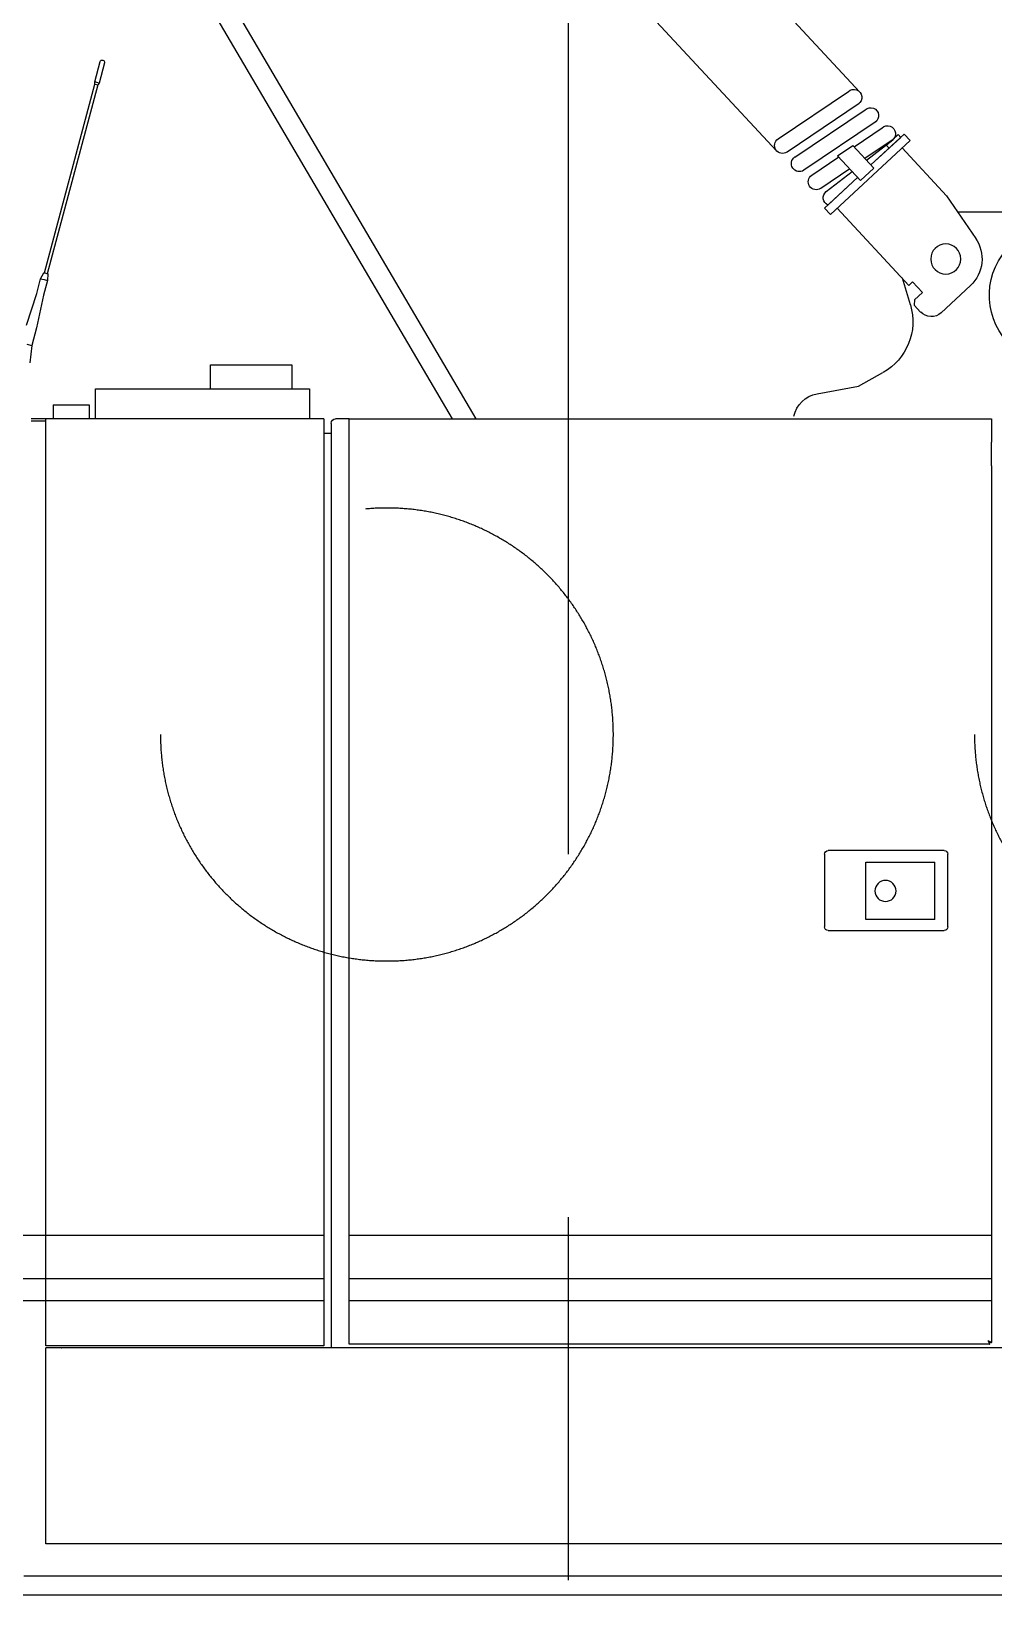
# Model space of a CAD drawing. Header units: millimetres. Extents: x -2078669 to -1085629, y -5987148 to 310365.
# Drawn here: x -1477001 to -1473686, y -2357978 to -2352594 of the extents above; entities that cross this region are included whole.
import ezdxf

# ---------------------------------------------------------------- set-up
doc = ezdxf.new("R2010")
doc.units = ezdxf.units.MM
doc.header["$LTSCALE"] = 500
doc.linetypes.add('CENTER', pattern=[6, 3, -1, 1, -1])
doc.linetypes.add('PHANTOM', pattern=[8, 3, -1, 1, -1, 1, -1])
doc.layers.add('2', color=7, linetype='Continuous')
doc.layers.add('D-BYP-STRB', color=5, linetype='Continuous', lineweight=25)

# ---------------------------------------------------------------- blocks, each defined once
blk = doc.blocks.new('A$C57306f55')
at = {"layer": 'D-BYP-STRB', "linetype": 'Continuous'}
for p, q in [((5863.3, 5986.5), (4460.1, 3599.9)), ((5775.5, 5892.5), (4427.6, 3599.9)), ((3898.6, 4049.9), (4108.3, 4276)), ((4222.7, 4194.9), (4013, 3968.8)), ((4939.1, 4090.2), (4946.6, 4062.2)), ((4952.4, 4063.8), (4944.9, 4091.8)), ((4011, 3985.5), (3914.2, 4050.6)), ((4946.6, 4062.2), (4949.5, 4063)), ((4946.6, 4062.2), (4948.4, 4059.6)), ((4950.3, 4060.1), (4948.4, 4059.6)), ((4948.4, 4059.6), (5018, 3799.7)), ((4949.5, 4063), (4952.4, 4063.8)), ((4952.2, 4060.6), (4950.3, 4060.1)), ((4952.2, 4060.6), (4952.4, 4063.8)), ((5021.9, 3800.8), (4952.2, 4060.6)), ((3899.1, 4034.3), (3998.7, 3967.2)), ((3875.9, 4009.3), (3975.5, 3942.2)), ((3987.8, 3960.4), (3891, 4025.6)), ((3829.1, 3983.1), (3837.2, 3991.9)), ((3883.1, 3949.4), (3837.2, 3991.9)), ((3845.4, 3991.2), (3842, 3987.5)), ((3883.1, 3949.4), (3842, 3987.5)), ((3845.4, 3991.2), (3861.5, 3976.2)), ((3906.4, 3974.6), (3867.8, 4000.6)), ((3778.9, 3906.9), (3840.1, 3972.9)), ((3939, 3881.1), (3829.1, 3983.1)), ((3852.6, 3984.3), (3891.3, 3958.3)), ((3889.1, 3955.9), (3853.1, 3984)), ((3861.5, 3976.2), (3858.1, 3972.5)), ((3879, 3945), (3908, 3976.3)), ((3929, 3962.2), (3908, 3976.3)), ((3897.3, 3928), (3879, 3945)), ((3897.3, 3928), (3929, 3962.2)), ((3912.3, 3944.1), (3952.3, 3917.2)), ((3964.6, 3935.4), (3927.4, 3960.5)), ((3947.2, 3889.9), (3901.4, 3932.4)), ((3942.6, 3894.1), (3901.4, 3932.4)), ((3944.6, 3912.7), (3908.9, 3940.5)), ((3778.9, 3906.9), (3738.7, 3848.1)), ((3763.8, 3884.9), (3680, 3884.9)), ((3830.9, 3783.6), (3929.5, 3889.9)), ((3939, 3881.1), (3947.2, 3889.9)), ((3828.7, 3756.7), (3839.8, 3793.3)), ((5017, 3799.5), (5017.4, 3790.3)), ((5019.9, 3800.2), (5017.2, 3799.5)), ((5022.3, 3791.6), (5017.4, 3790.3)), ((5022.7, 3801), (5019.9, 3800.2)), ((5027.1, 3792.8), (5022.3, 3791.6)), ((5027.1, 3792.8), (5022.8, 3801)), ((5032.5, 3772.6), (5027.1, 3792.8)), ((3720, 3774.9), (3720, 3764.9)), ((3746, 3783.3), (3786.3, 3745.9)), ((3812.2, 3773.7), (3825.8, 3788.4)), ((3823.2, 3763.5), (3812.2, 3773.7)), ((3830.9, 3783.6), (3825.8, 3788.4)), ((5017.4, 3790.3), (5022.9, 3770)), ((5022.9, 3770), (5032.8, 3725)), ((5046.4, 3728.6), (5032.5, 3772.6)), ((3814.6, 3746.9), (3823.4, 3756.5)), ((3823.2, 3763.5), (3823.4, 3756.5)), ((5032.8, 3725), (5039.3, 3700.9)), ((5046.1, 3702.7), (5039.3, 3700.9)), ((5039.3, 3700.9), (5041.9, 3676.9)), ((3900, 3644.9), (3866.5, 3663.6)), ((4793, 3673.9), (4681, 3673.9)), ((4681, 3673.9), (4681, 3640.9)), ((4793, 3640.9), (4793, 3673.9)), ((3957.3, 3634.3), (3900, 3644.9)), ((4951.5, 3640.9), (4656.5, 3640.9)), ((4656.5, 3640.9), (4656.5, 3599.9)), ((4793, 3642.9), (4793, 3650.9)), ((4951.5, 3628.9), (4951.5, 3640.9)), ((4951.5, 3626.9), (4951.5, 3628.9)), ((4951.5, 3599.9), (4951.5, 3626.9)), ((4960, 3618.9), (4960, 3599.9)), ((5010, 3618.9), (4960, 3618.9)), ((5010, 3618.9), (5010, 3599.9)), ((3717, 3599.9), (3717, 3567.6)), ((4602, 3599.9), (3717, 3599.9)), ((4602, 2324.9), (4602, 3599.9)), ((4602, 3599.9), (4620.6, 3599.9)), ((4637, 3599.9), (4637, 3570.9)), ((4637, 3599.9), (5020, 3599.9)), ((5020, 3599.9), (5040, 3599.9)), ((5020, 3570.9), (5020, 3599.9)), ((5020, 3596.7), (5040, 3596.7)), ((4627, 3593.5), (4627, 3537.3)), ((4631.6, 3580), (4627, 3580)), ((4637, 3580), (4631.6, 3580)), ((3717, 3535.1), (3717, 3567.6)), ((4637, 3570.9), (4637, 2322.9)), ((5020, 2322.9), (5020, 3570.9)), ((3717, 3535.1), (3717, 2327.2)), ((4627, 3537.3), (4627, 3429.9)), ((4627, 3429.9), (4627, 2439.9)), ((3777, 2899.9), (3777, 2999.9)), ((3782, 3004.9), (3942, 3004.9)), ((3947, 2999.9), (3947, 2899.9)), ((3890, 2988.9), (3795, 2988.9)), ((3795, 2910), (3795, 2988.9)), ((3890, 2909.9), (3890, 2988.9)), ((3795, 2909.9), (3890, 2909.9)), ((3942, 2894.9), (3782, 2894.9)), ((3717, 2474.9), (4602, 2474.9)), ((4637, 2474.9), (6508.1, 2474.9)), ((4627, 2439.9), (4627, 2319.9)), ((3717, 2414.9), (4602, 2414.9)), ((4637, 2414.9), (6556.3, 2414.9)), ((3717, 2384.9), (4602, 2384.9)), ((4637, 2384.9), (6579.3, 2384.9)), ((3717, 2327.2), (3719.3, 2327.2)), ((3719.3, 2324.9), (3719.3, 2327.2)), ((3029, 2319.9), (5020, 2319.9)), ((3719.3, 2324.9), (4602, 2324.9)), ((4094, 2319.9), (4094, 2319.9)), ((4100, 2319.9), (4100, 2319.9)), ((4637, 2322.9), (5020, 2322.9)), ((4935, 2319.9), (4935, 2319.9)), ((5020, 2307.9), (5020, 2319.9)), ((5020, 2049.9), (5020, 2307.9)), ((1030, 2049.9), (5020, 2049.9)), ((4900, 2005.9), (2005, 2005.9)), ((5050, 2005.9), (4900, 2005.9)), ((5300, 1979.9), (3300, 1979.9)), ((4300, 1979.9), (4300, 1979.9)), ((4300, 1979.9), (4300, 1979.9)), ((4300, 1979.9), (4300, 1979.9)), ((4300, 1979.9), (4300, 1979.9)), ((4300, 1979.9), (4300, 1979.9)), ((4300, 1979.9), (4300, 1979.9)), ((4300, 1979.9), (4300, 1979.9)), ((4300, 1979.9), (4300, 1979.9)), ((4300, 1979.9), (4300, 1979.9)), ((4300, 1979.9), (4300, 1979.9))]:
    blk.add_line(p, q, dxfattribs=at)
at = {"layer": 'D-BYP-STRB', "linetype": 'CENTER'}
blk.add_line((4300, 0), (4300, 5545.2), dxfattribs=at)
at = {"layer": 'D-BYP-STRB', "linetype": 'Continuous'}
for points in [[(5017.2, 3799.5), (5017.2, 3799.5), (5017.2, 3799.5), (5017.2, 3799.5), (5017.1, 3799.5), (5017.1, 3799.5), (5017.1, 3799.5), (5017.1, 3799.5), (5017.1, 3799.4), (5017.1, 3799.4), (5017.1, 3799.4), (5017.1, 3799.4), (5017.1, 3799.4), (5017, 3799.4), (5017, 3799.3), (5017, 3799.3), (5017, 3799.3)], [(5022.9, 3800.9), (5022.9, 3800.9), (5022.9, 3800.9), (5022.9, 3800.9), (5022.9, 3800.9), (5022.9, 3800.9), (5022.8, 3801), (5022.8, 3801), (5022.8, 3801), (5022.8, 3801), (5022.8, 3801), (5022.8, 3801), (5022.7, 3801), (5022.7, 3801), (5022.7, 3801), (5022.7, 3801), (5022.7, 3801)], [(3717, 2327.2), (3716.7, 2327.2), (3716.6, 2327.2), (3716.6, 2327.2), (3716.7, 2327.4), (3717.1, 2327.6), (3718.7, 2328.3), (3721.6, 2329.5)], [(3721.6, 2329.5), (3720.6, 2328.9), (3720, 2328.4), (3719.7, 2328.1), (3719.6, 2327.9), (3719.4, 2327.6), (3719.3, 2327.2)], [(3721.6, 2329.5), (3721.6, 2329.5), (3721.6, 2329.3), (3721.3, 2328.6), (3721.1, 2328.2), (3720.8, 2327.8), (3720.6, 2327.3), (3720.3, 2326.8), (3720, 2326.3), (3719.8, 2325.8), (3719.5, 2325.3), (3719.3, 2324.9)], [(3719.3, 2327.2), (3719.6, 2327.4), (3719.9, 2327.5), (3720.2, 2327.7), (3720.5, 2327.9), (3721, 2328.6), (3721.6, 2329.5)]]:
    blk.add_lwpolyline(points, dxfattribs=at)
for centre, radius in [((3780, 3819.9), 20.7), ((3863, 2949.4), 14.5)]:
    blk.add_circle(centre, radius, dxfattribs=at)
at = {"layer": 'D-BYP-STRB', "linetype": 'PHANTOM'}
for centre in [(3428.4, 3165.1), (4550, 3164.9)]:
    blk.add_circle(centre, 312, dxfattribs=at)
at = {"layer": 'D-BYP-STRB', "linetype": 'Continuous'}
for centre, radius, start, end in [((4942, 4091), 3, 105, 195), ((4942, 4091), 3, 15, 105), ((3906.6, 4042.5), 11, 47.146, 236.0516), ((3883.4, 4017.4), 11, 47.146, 236.0516), ((3860.2, 3992.4), 11, 47.146, 236.0516), ((4004.9, 3976.3), 11, 236.0516, 56.0516), ((3981.7, 3951.3), 11, 236.0516, 56.0516), ((3958.5, 3926.3), 11, 236.0516, 56.0516), ((3937.8, 3904.1), 11, 295.8223, 52.0709), ((3780, 3819.9), 50, 144.9051, 227.146), ((3625, 3769.9), 95, 311.7348, 41.7348), ((3905.3, 3733.5), 80, 163.1218, 240.9454), ((3799.9, 3760.5), 20, 227.146, 317.146), ((3950, 3594.9), 40, 11.991, 79.4499), ((4620.6, 3593.5), 6.4, 0, 90), ((3782, 2999.9), 5, 90, 180), ((3942, 2999.9), 5, 0, 90), ((3782, 2899.9), 5, 180, 270), ((3942, 2899.9), 5, 270, 0), ((4998, 2307.9), 12, 88.5502, 90)]:
    blk.add_arc(centre, radius, start, end, dxfattribs=at)

msp = doc.modelspace()

# ---------------------------------------------------------------- block references
at = {"layer": '2', "xscale": -2.5, "yscale": 2.5, "zscale": 2.5}
msp.add_blockref('A$C57306f55', (-1464401.3, -2362928.2, 708000), dxfattribs=at)

doc.saveas('drawing.dxf')
